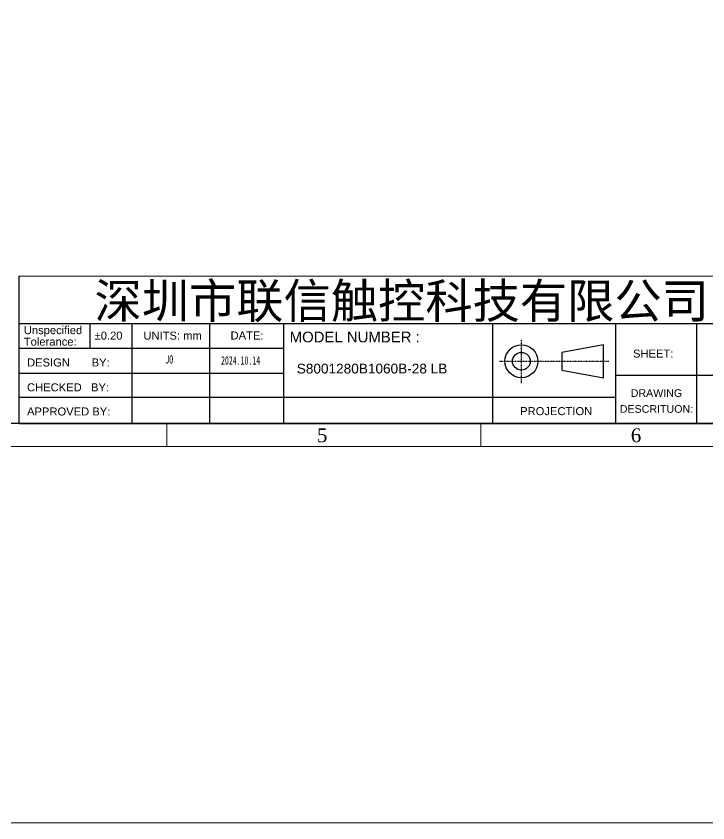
# Model space of a CAD drawing. Header units: millimetres. Extents: x 20850 to 34255, y -4073 to 3090.
# Drawn here: x 22748.3 to 23075.4, y 2016.4 to 2397.7 of the extents above; entities that cross this region are included whole.
import ezdxf
from ezdxf.enums import TextEntityAlignment as Align

# ---------------------------------------------------------------- set-up
doc = ezdxf.new("R2010")
doc.units = ezdxf.units.MM
doc.header["$LTSCALE"] = 0.2
doc.linetypes.add('CENTER', pattern=[0.6, 0.375, -0.075, 0.075, -0.075])
doc.layers.add('标注', color=6, linetype='Continuous', lineweight=18)
doc.styles.get("Standard").update_dxf_attribs({"font": 'simkai.ttf', "width": 0.58, "height": 8})
doc.styles.add('STYLE1', font='times.ttf')
doc.styles.add('T', font='arial.ttf')
doc.styles.add('宋体', font='', dxfattribs={"height": 3})
doc.styles.get('宋体').set_extended_font_data('SimSun')

# ---------------------------------------------------------------- blocks, each defined once
blk = doc.blocks.new('FRAME')
at = {"color": 0, "lineweight": 0}
for p, q in [((1382.51, 194.26), (1665.43, 194.26)), ((1572.3, 190.73), (1572.3, 194.26)), ((1620.63, 190.73), (1620.63, 194.26)), ((1668.96, 190.73), (1378.99, 190.73))]:
    blk.add_line(p, q, dxfattribs=at)
at = {"color": 0, "lineweight": 30}
blk.add_line((1665.43, 194.26), (1382.51, 194.26), dxfattribs=at)
blk.add_line((1665.43, 194.26), (1382.51, 194.26), dxfattribs=at)
at = {"color": 0, "lineweight": 0, "style": 'STYLE1'}
for s, p in [('5', (1595.4, 191.39)), ('6', (1643.73, 191.39))]:
    blk.add_text(s, height=2.13, dxfattribs=at).set_placement(p)

msp = doc.modelspace()

# ---------------------------------------------------------------- linework, layer by layer
at = {"color": 7}
for p, q in [((22749.7139, 2205.109), (22749.7139, 2274.7722)), ((22749.7139, 2252.3302), (23105.6378, 2252.3302)), ((22783.12, 2252.3302), (22783.12, 2240.6825)), ((22802.931, 2252.3302), (22802.931, 2205.109)), ((22839.9619, 2205.109), (22839.9619, 2252.3302)), ((22874.9349, 2205.109), (22874.9349, 2252.3302)), ((22973.6827, 2205.109), (22973.6827, 2252.3302)), ((23031.9432, 2205.109), (23031.9432, 2252.3302)), ((23070.0279, 2252.3302), (23070.0279, 2205.109)), ((22749.7139, 2240.6825), (22874.9349, 2240.6825)), ((22749.7139, 2228.9346), (22874.9349, 2228.9346)), ((23031.9432, 2227.9452), (23105.6378, 2227.9452)), ((22749.7139, 2217.5203), (23031.9432, 2217.5203)), ((22749.7139, 2205.109), (23105.6378, 2205.109))]:
    msp.add_line(p, q, dxfattribs=at)
at = {"color": 7, "linetype": 'CENTER', "ltscale": 0.05}
for p, q in [((22987.2147, 2224.2217), (22987.2147, 2244.8753)), ((22976.8879, 2234.5485), (23028.5039, 2234.5485))]:
    msp.add_line(p, q, dxfattribs=at)
at = {"color": 1, "lineweight": 15}
msp.add_lwpolyline([(20850.3737, 3090.1895), (24468.3963, 3090.1895), (24468.3963, 2016.3645), (20850.3737, 2016.3645)], close=True, dxfattribs=at)
at = {"color": 7}
msp.add_lwpolyline([(23025.98, 2242.3514), (23006.3342, 2238.7501), (23006.3342, 2230.3469), (23025.98, 2226.7456)], close=True, dxfattribs=at)
for radius in [7.8029, 4.2016]:
    msp.add_circle((22987.2147, 2234.5485), radius, dxfattribs=at)
at = {"layer": '标注', "color": 0}
msp.add_line((22749.7139, 2274.7722), (23105.6378, 2274.7722), dxfattribs=at)

# ---------------------------------------------------------------- block references
at = {"color": 7, "xscale": 3.071582402033528, "yscale": 3.071582402032163, "zscale": 3.071582402031517}
msp.add_blockref('FRAME', (17990.1264, 1608.4301), dxfattribs=at)

# ---------------------------------------------------------------- texts
at = {"lineweight": 15, "style": '宋体'}
msp.add_text('深圳市联信触控科技有限公司', height=16.385074, dxfattribs=at).set_placement((22785.3572, 2254.9312))
at = {"color": 7, "style": 'T'}
for s, height, p in [('Unspecified', 3.78583, (22751.909, 2247.3689)), ('MODEL NUMBER :', 5.047773, (22877.6471, 2243.5005)), ('Tolerance:', 3.78583, (22751.909, 2241.9399)), ('DESIGN       BY:', 3.78583, (22753.4476, 2232.0822)), ('CHECKED   BY:', 3.78583, (22753.4476, 2220.3343)), ('APPROVED BY:', 3.78583, (22753.4476, 2208.92)), ('PROJECTION', 3.78583, (22986.6389, 2209.0921))]:
    msp.add_text(s, height=height, dxfattribs=at).set_placement(p)
for s, height, p in [('%%p0.20', 3.78583, (22791.9952, 2246.6766)), ('UNITS: mm', 3.78583, (22822.2906, 2246.6766)), ('DATE:', 3.78583, (22857.4879, 2246.7319)), ('SHEET:', 3.78583, (23049.5572, 2238.1711)), ('S8001280B1060B-28 LB', 4.608, (22916.5956, 2231.0911)), ('DRAWING', 3.60555, (23051.1044, 2219.5294)), ('DESCRITUON:', 3.605552, (23051.1044, 2212.0142))]:
    msp.add_text(s, height=height, dxfattribs=at).set_placement(p, align=Align.MIDDLE)
at = {"color": 7, "lineweight": 5, "char_height": 3.908905, "width": 82.003259, "attachment_point": 1}
for s, insert in [('{\\fSimSun|b0|i0|c134|p54;JO }', (22818.8479, 2237.4157)), ('{\\fSimSun|b0|i0|c134|p54;2024.10.14 }', (22845.1939, 2236.9134))]:
    msp.add_mtext(s, dxfattribs=dict(at, insert=insert))

doc.saveas('drawing.dxf')
